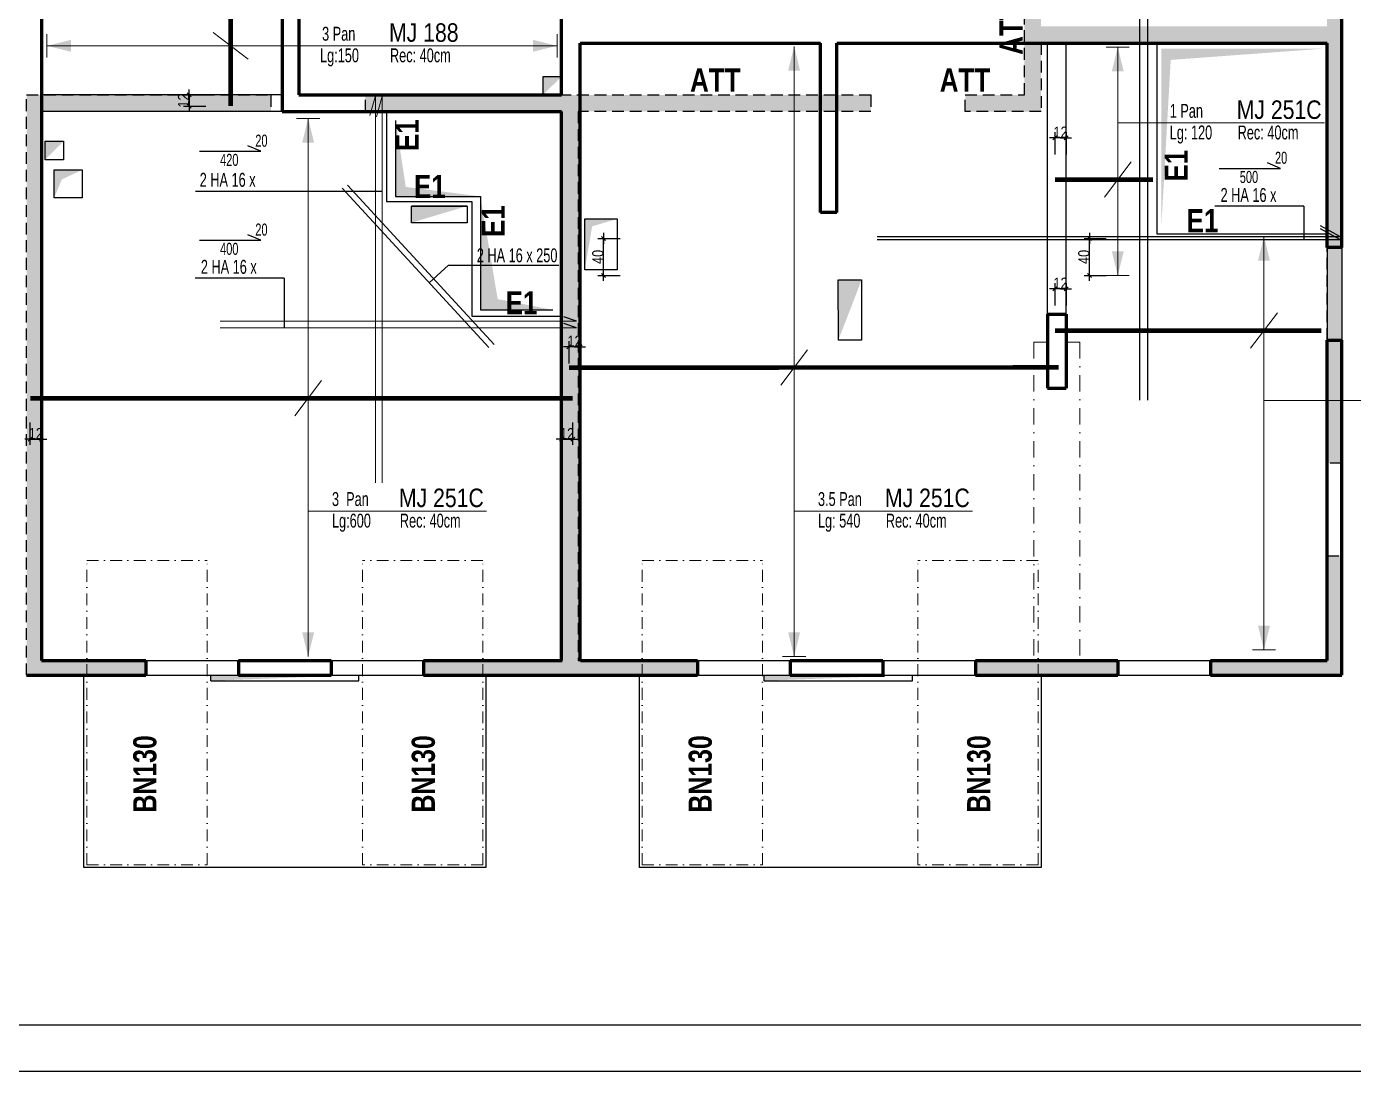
# Model space of a CAD drawing. Header units: millimetres. Extents: x 10483 to 17848, y -43633 to -39433.
# Drawn here: x 13319 to 14753, y -43633 to -42504 of the extents above; entities that cross this region are included whole.
import ezdxf
from ezdxf.enums import TextEntityAlignment as Align

# ---------------------------------------------------------------- set-up
doc = ezdxf.new("R2010")
doc.units = ezdxf.units.MM
doc.linetypes.add('CACHEX2', pattern=[19.05, 12.7, -6.35])
doc.linetypes.add('TIRETPTX2', pattern=[50.8, 25.4, -12.7, 0, -12.7])
for name, color, linetype in [('01-Cad  2', 1, 'Continuous'), ('01_ARMA_INF', 50, 'Continuous'), ('01_linteaux', 2, 'Continuous'), ('01_murs_sup', 2, 'CACHEX2'), ('01_poch_murs', 253, 'Continuous'), ('01_resv', 32, 'Continuous'), ('01_texte', 230, 'Continuous'), ('AA_COTES', 2, 'Continuous')]:
    doc.layers.add(name, color=color, linetype=linetype)
doc.layers.add('01_murs_coup', color=5, linetype='Continuous', lineweight=60)
doc.layers.add('01_tram_axes', color=2, linetype='TIRETPTX2', lineweight=9)
doc.styles.add('impact', font='impact.ttf')
doc.styles.add('PATIO', font='ARIALN.TTF')
doc.styles.add('STYLE2', font='ARIALN.TTF')
doc.styles.add('Titre', font='ariblk.ttf')
doc.dimstyles.new('JB50res', dxfattribs={"dimscale": 0.1, "dimtxt": 120, "dimasz": 12, "dimexe": 0.1, "dimexo": 0.1, "dimgap": 0.09, "dimtad": 1, "dimdec": 1, "dimdsep": 46, "dimtxsty": 'STYLE2', "dimblk1": 'BOND_G', "dimblk2": 'BOND_D', "dimsah": 1, "dimcen": 1.5, "dimdle": 0.01, "dimse1": 1, "dimse2": 1, "dimclrd": 4, "dimclre": 2, "dimclrt": 6, "dimazin": 2, "dimtfac": 2.333333, "dimtdec": 1, "dimtix": 1, "dimtmove": 2, "dimatfit": 3, "dimldrblk": 'BOND_G', "dimfxl": 1, "dimtolj": 1, "dimtzin": 0, "dimarcsym": 0})

# ---------------------------------------------------------------- blocks, each defined once
blk = doc.blocks.new('BOND_G')
at = {"layer": 'AA_COTES', "color": 0}
for p, q in [((0, -5), (0, 15)), ((5, 0), (-5, 0)), ((1.8, 1.8), (-1.8, -1.8))]:
    blk.add_line(p, q, dxfattribs=at)
blk = doc.blocks.new('BOND_D')
at = {"layer": 'AA_COTES', "color": 0}
for p, q in [((5, 0), (-5, 0)), ((-1.8, -1.8), (1.8, 1.8)), ((0, 5), (0, -15))]:
    blk.add_line(p, q, dxfattribs=at)
blk = doc.blocks.new('*D5407')
at = {"layer": '01_resv', "color": 4, "lineweight": -2, "ltscale": 200, "transparency": 16777216}
for p, q in [((14428.9, -42787.5), (14427.7, -42787.5)), ((14442.1, -42787.5), (14430.1, -42787.5)), ((14443.3, -42787.5), (14444.5, -42787.5))]:
    blk.add_line(p, q, dxfattribs=at)
at = {"layer": 'Defpoints', "color": 0, "ltscale": 200, "transparency": 16777216}
for p in [(14430.1, -42787.5), (14430.1, -42832.8), (14442.1, -42846.2)]:
    blk.add_point(p, dxfattribs=at)
at = {"layer": '01_resv', "color": 4, "lineweight": -2, "ltscale": 200, "transparency": 16777216, "xscale": 1.2, "yscale": 1.2, "zscale": 1.2}
blk.add_blockref('BOND_D', (14430.1, -42787.5), dxfattribs=at)
at = {"layer": '01_resv', "color": 4, "lineweight": -2, "ltscale": 200, "transparency": 16777216, "xscale": 1.2, "yscale": 1.2, "zscale": 1.2, "rotation": 180}
blk.add_blockref('BOND_G', (14442.1, -42787.5), dxfattribs=at)
at = {"layer": '01_resv', "color": 6, "ltscale": 200, "transparency": 16777216, "insert": (14436.1, -42781.5), "char_height": 12, "attachment_point": 5, "style": 'STYLE2'}
blk.add_mtext('\\A1;12', dxfattribs=at)
blk = doc.blocks.new('*D5410')
at = {"layer": '01_resv', "color": 4, "lineweight": -2, "ltscale": 200, "transparency": 16777216}
for p, q in [((14428.9, -42624.3), (14427.7, -42624.3)), ((14442.1, -42624.3), (14430.1, -42624.3)), ((14443.3, -42624.3), (14444.5, -42624.3))]:
    blk.add_line(p, q, dxfattribs=at)
at = {"layer": 'Defpoints', "color": 0, "ltscale": 200, "transparency": 16777216}
for p in [(14430.1, -42624.3), (14430.1, -42669.6), (14442.1, -42683)]:
    blk.add_point(p, dxfattribs=at)
at = {"layer": '01_resv', "color": 4, "lineweight": -2, "ltscale": 200, "transparency": 16777216, "xscale": 1.2, "yscale": 1.2, "zscale": 1.2}
blk.add_blockref('BOND_D', (14430.1, -42624.3), dxfattribs=at)
at = {"layer": '01_resv', "color": 4, "lineweight": -2, "ltscale": 200, "transparency": 16777216, "xscale": 1.2, "yscale": 1.2, "zscale": 1.2, "rotation": 180}
blk.add_blockref('BOND_G', (14442.1, -42624.3), dxfattribs=at)
at = {"layer": '01_resv', "color": 6, "ltscale": 200, "transparency": 16777216, "insert": (14436.1, -42618.3), "char_height": 12, "attachment_point": 5, "style": 'STYLE2'}
blk.add_mtext('\\A1;12', dxfattribs=at)
blk = doc.blocks.new('*D5388')
at = {"layer": '01_resv', "color": 4, "lineweight": -2, "ltscale": 200, "transparency": 16777216}
blk.add_line((14467.5, -42771.9), (14467.5, -42734.3), dxfattribs=at)
at = {"layer": 'Defpoints', "color": 0, "ltscale": 200, "transparency": 16777216}
for p in [(14467.5, -42733.1), (14546.8, -42733.1), (14635.7, -42773.1)]:
    blk.add_point(p, dxfattribs=at)
at = {"layer": '01_resv', "color": 4, "lineweight": -2, "ltscale": 200, "transparency": 16777216, "xscale": 1.2, "yscale": 1.2, "zscale": 1.2}
for name, p, rotation in [('BOND_D', (14467.5, -42733.1), 90), ('BOND_G', (14467.5, -42773.1), 270)]:
    blk.add_blockref(name, p, dxfattribs=dict(at, rotation=rotation))
at = {"layer": '01_resv', "color": 6, "ltscale": 200, "transparency": 16777216, "insert": (14461.3, -42753.1), "char_height": 12, "attachment_point": 5, "rotation": 90, "style": 'STYLE2'}
blk.add_mtext('\\A1;40', dxfattribs=at)
blk = doc.blocks.new('*D5389')
at = {"layer": '01_resv', "color": 4, "lineweight": -2, "ltscale": 200, "transparency": 16777216}
blk.add_line((13942.4, -42771.9), (13942.4, -42734.3), dxfattribs=at)
at = {"layer": 'Defpoints', "color": 0, "ltscale": 200, "transparency": 16777216}
for p in [(13942.4, -42733.1), (14021.7, -42733.1), (14110.7, -42773.1)]:
    blk.add_point(p, dxfattribs=at)
at = {"layer": '01_resv', "color": 4, "lineweight": -2, "ltscale": 200, "transparency": 16777216, "xscale": 1.2, "yscale": 1.2, "zscale": 1.2}
for name, p, rotation in [('BOND_D', (13942.4, -42733.1), 90), ('BOND_G', (13942.4, -42773.1), 270)]:
    blk.add_blockref(name, p, dxfattribs=dict(at, rotation=rotation))
at = {"layer": '01_resv', "color": 6, "ltscale": 200, "transparency": 16777216, "insert": (13936.3, -42753.1), "char_height": 12, "attachment_point": 5, "rotation": 90, "style": 'STYLE2'}
blk.add_mtext('\\A1;40', dxfattribs=at)
blk = doc.blocks.new('*D5390')
at = {"layer": '01_resv', "color": 4, "lineweight": -2, "ltscale": 200, "transparency": 16777216}
for p, q in [((13903.9, -42850.2), (13902.7, -42850.2)), ((13917.1, -42850.2), (13905.1, -42850.2)), ((13918.3, -42850.2), (13919.5, -42850.2))]:
    blk.add_line(p, q, dxfattribs=at)
at = {"layer": 'Defpoints', "color": 0, "ltscale": 200, "transparency": 16777216}
for p in [(13905.1, -42850.2), (13905.1, -42869), (13917.1, -42867)]:
    blk.add_point(p, dxfattribs=at)
at = {"layer": '01_resv', "color": 4, "lineweight": -2, "ltscale": 200, "transparency": 16777216, "xscale": 1.2, "yscale": 1.2, "zscale": 1.2}
blk.add_blockref('BOND_D', (13905.1, -42850.2), dxfattribs=at)
at = {"layer": '01_resv', "color": 4, "lineweight": -2, "ltscale": 200, "transparency": 16777216, "xscale": 1.2, "yscale": 1.2, "zscale": 1.2, "rotation": 180}
blk.add_blockref('BOND_G', (13917.1, -42850.2), dxfattribs=at)
at = {"layer": '01_resv', "color": 6, "ltscale": 200, "transparency": 16777216, "insert": (13911.1, -42844.1), "char_height": 12, "attachment_point": 5, "style": 'STYLE2'}
blk.add_mtext('\\A1;12', dxfattribs=at)
blk = doc.blocks.new('*D5411')
at = {"layer": '01_resv', "color": 4, "lineweight": -2, "ltscale": 200, "transparency": 16777216}
for p, q in [((13895.9, -42950.1), (13894.7, -42950.1)), ((13897.1, -42950.1), (13909.1, -42950.1)), ((13910.3, -42950.1), (13911.5, -42950.1))]:
    blk.add_line(p, q, dxfattribs=at)
at = {"layer": 'Defpoints', "color": 0, "ltscale": 200, "transparency": 16777216}
for p in [(13897.1, -42916.6), (13909.1, -42905.8), (13909.1, -42950.1)]:
    blk.add_point(p, dxfattribs=at)
at = {"layer": '01_resv', "color": 4, "lineweight": -2, "ltscale": 200, "transparency": 16777216, "xscale": 1.2, "yscale": 1.2, "zscale": 1.2}
blk.add_blockref('BOND_G', (13897.1, -42950.1), dxfattribs=at)
at = {"layer": '01_resv', "color": 4, "lineweight": -2, "ltscale": 200, "transparency": 16777216, "xscale": 1.2, "yscale": 1.2, "zscale": 1.2, "rotation": 180}
blk.add_blockref('BOND_D', (13909.1, -42950.1), dxfattribs=at)
at = {"layer": '01_resv', "color": 6, "ltscale": 200, "transparency": 16777216, "insert": (13903.1, -42944.1), "char_height": 12, "attachment_point": 5, "style": 'STYLE2'}
blk.add_mtext('\\A1;12', dxfattribs=at)
blk = doc.blocks.new('*D5412')
at = {"layer": '01_resv', "color": 4, "lineweight": -2, "ltscale": 200, "transparency": 16777216}
for p, q in [((13321.9, -42950.1), (13320.7, -42950.1)), ((13323.1, -42950.1), (13335.1, -42950.1)), ((13336.3, -42950.1), (13337.5, -42950.1))]:
    blk.add_line(p, q, dxfattribs=at)
at = {"layer": 'Defpoints', "color": 0, "ltscale": 200, "transparency": 16777216}
for p in [(13323.1, -42905.9), (13335.1, -42928.1), (13335.1, -42950.1)]:
    blk.add_point(p, dxfattribs=at)
at = {"layer": '01_resv', "color": 4, "lineweight": -2, "ltscale": 200, "transparency": 16777216, "xscale": 1.2, "yscale": 1.2, "zscale": 1.2}
blk.add_blockref('BOND_G', (13323.1, -42950.1), dxfattribs=at)
at = {"layer": '01_resv', "color": 4, "lineweight": -2, "ltscale": 200, "transparency": 16777216, "xscale": 1.2, "yscale": 1.2, "zscale": 1.2, "rotation": 180}
blk.add_blockref('BOND_D', (13335.1, -42950.1), dxfattribs=at)
at = {"layer": '01_resv', "color": 6, "ltscale": 200, "transparency": 16777216, "insert": (13329.1, -42944), "char_height": 12, "attachment_point": 5, "style": 'STYLE2'}
blk.add_mtext('\\A1;12', dxfattribs=at)
blk = doc.blocks.new('*D5392')
at = {"layer": '01_resv', "color": 4, "lineweight": -2, "ltscale": 200, "transparency": 16777216}
for p, q in [((13494.7, -42576.9), (13494.7, -42575.7)), ((13494.7, -42578.1), (13494.7, -42590.1)), ((13494.7, -42591.3), (13494.7, -42592.5))]:
    blk.add_line(p, q, dxfattribs=at)
at = {"layer": 'Defpoints', "color": 0, "ltscale": 200, "transparency": 16777216}
for p in [(13503.4, -42578.1), (13494.7, -42590.1), (13533.1, -42590.1)]:
    blk.add_point(p, dxfattribs=at)
at = {"layer": '01_resv', "color": 4, "lineweight": -2, "ltscale": 200, "transparency": 16777216, "xscale": 1.2, "yscale": 1.2, "zscale": 1.2}
for name, p, rotation in [('BOND_G', (13494.7, -42578.1), 270), ('BOND_D', (13494.7, -42590.1), 90)]:
    blk.add_blockref(name, p, dxfattribs=dict(at, rotation=rotation))
at = {"layer": '01_resv', "color": 6, "ltscale": 200, "transparency": 16777216, "insert": (13488.7, -42584.1), "char_height": 12, "attachment_point": 5, "rotation": 90, "style": 'STYLE2'}
blk.add_mtext('\\A1;12', dxfattribs=at)

msp = doc.modelspace()

# ---------------------------------------------------------------- hatches: boundary and pattern name
at = {"layer": '01_murs_sup', "ltscale": 200}
h = msp.add_hatch(dxfattribs=at)
h.set_pattern_fill('DASH', color=256, scale=2.5, angle=135)
h.set_pattern_definition([(135, (-1339.371, 5604.787), (-11.2253202, 9e-16), [7.9375, -7.9375])])
h.paths.add_polyline_path([(13583.16, -42430.06), (13335.12, -42430.06), (13335.12, -41837.05), (13451.12, -41837.05), (13451.12, -41821.05), (13319.12, -41821.05), (13319.12, -42448.06), (13583.16, -42448.01)])
h.paths.add_polyline_path([(14740.12, -42050.05), (14724.12, -42050.05), (14724.12, -42504.05), (14415.12, -42504.05), (14415.12, -42430.05), (14333.12, -42430.05), (14333.12, -42448.01), (14397.12, -42448.06), (14397.12, -42578.05), (14333.12, -42578.05), (14333.12, -42596.01), (14415.12, -42596.05), (14415.12, -42522.05), (14724.12, -42522.05), (14724.12, -42976.07), (14740.12, -42976.07)])
h.paths.add_polyline_path([(14231.12, -42578.05), (13685.12, -42578.1), (13685.12, -42596.01), (13897.12, -42596.05), (13897.12, -43189.05), (13748.12, -43189.05), (13748.12, -43205.05), (14044.12, -43205.05), (14044.12, -43189.05), (13915.12, -43189.05), (13915.12, -42595.92), (14231.12, -42595.92)])
h.paths.add_polyline_path([(13583.12, -42578.05), (13319.12, -42578.05), (13319.12, -43205.05), (13448.12, -43205.05), (13448.12, -43189.05), (13335.12, -43189.05), (13335.12, -42596.05), (13583.12, -42596.05)])
h.paths.add_polyline_path([(14498.12, -43189.05), (14344.12, -43189.05), (14344.12, -43205.05), (14498.12, -43205.05)])
h.paths.add_polyline_path([(14740.12, -43076.07), (14724.12, -43076.07), (14724.12, -43189.05), (14598.12, -43189.05), (14598.12, -43205.05), (14740.12, -43205.05)])
h.paths.add_polyline_path([(14740.12, -41821.05), (14571.12, -41821.05), (14571.12, -41837.05), (14724.12, -41837.05), (14724.12, -41950.05), (14740.12, -41950.05)])
h.paths.add_polyline_path([(14271.12, -41821.05), (14111.12, -41821.05), (14111.12, -41837.05), (14271.12, -41837.05)])

# ---------------------------------------------------------------- linework, layer by layer
at = {"layer": '01-Cad  2'}
for p, q in [((16798.3, -43583.32, 0.01), (10533.45, -43583.32, -0.3)), ((16798.3, -43633.32, 0.01), (10483.45, -43633.32, -0.3))]:
    msp.add_line(p, q, dxfattribs=at)
at = {"layer": '01_ARMA_INF', "linetype": 'Continuous', "lineweight": 0, "const_width": 5, "flags": 128}
for points in [[(13539.69, -42590.05), (13539.59, -42436.05)], [(14535.89, -42669.49), (14430.12, -42669.57)], [(14717.78, -42832.71), (14430.12, -42832.79)], [(14434.12, -42872.56), (13905.12, -42872.65)], [(13909.12, -42905.77), (13323.12, -42905.86)]]:
    msp.add_lwpolyline(points, dxfattribs=at)
at = {"layer": '01_linteaux', "ltscale": 0.1}
for p, q in [((14422.12, -42815.05), (14422.12, -42522.05)), ((14442.12, -42815.05), (14442.12, -42522.05)), ((14540.12, -42522.05), (14540.12, -42728.05)), ((13595.12, -42578.05), (13335.12, -42578.05)), ((13595.12, -42596.05), (13335.12, -42596.05)), ((13708.12, -42596.09), (13708.12, -42693.09)), ((13708.12, -42693.09), (13800.12, -42693.09)), ((13800.12, -42693.09), (13800.12, -42817.09)), ((14540.12, -42728.05), (14724.12, -42728.05)), ((14724.12, -42743.05), (14724.12, -42843.05)), ((14740.12, -42743.05), (14740.12, -42843.05)), ((13800.12, -42817.09), (13897.16, -42817.09)), ((13448.12, -43189.05), (13548.12, -43189.05)), ((13648.12, -43189.05), (13748.12, -43189.05)), ((14044.12, -43189.05), (14144.12, -43189.05)), ((14244.12, -43189.05), (14344.12, -43189.05)), ((14498.12, -43189.05), (14598.12, -43189.05)), ((13381.12, -43413.05), (13381.12, -43205.05)), ((13448.12, -43205.05), (13548.12, -43205.05)), ((13518.12, -43211.05), (13518.12, -43205.05)), ((13518.12, -43211.05), (13678.12, -43211.05)), ((13648.12, -43205.05), (13748.12, -43205.05)), ((13678.12, -43211.05), (13678.12, -43205.05)), ((13815.12, -43205.05), (13815.12, -43413.05)), ((13981.12, -43413.05), (13981.12, -43205.05)), ((14044.12, -43205.05), (14144.12, -43205.05)), ((14116.12, -43211.05), (14116.12, -43205.05)), ((14116.12, -43211.05), (14276.12, -43211.05)), ((14245.65, -43205.05), (14145.65, -43205.05)), ((14244.12, -43205.05), (14344.12, -43205.05)), ((14276.12, -43211.05), (14276.12, -43205.05)), ((14415.12, -43205.05), (14415.12, -43413.05)), ((14498.12, -43205.05), (14598.12, -43205.05)), ((13815.12, -43413.05), (13381.12, -43413.05)), ((14415.12, -43413.05), (13981.12, -43413.05))]:
    msp.add_line(p, q, dxfattribs=at)
for points in [[(13518.12, -43211.05), (13518.12, -43205.05), (13678.12, -43205.05)], [(14116.12, -43211.05), (14116.12, -43205.05), (14276.12, -43205.05)]]:
    msp.add_solid(points, dxfattribs=at)
at = {"layer": '01_murs_coup', "ltscale": 0.1}
for p, q in [((13897.12, -42578.05), (13897.12, -41837.05)), ((14740.12, -42743.05), (14740.12, -42283.05)), ((13613.12, -42430.05), (13613.12, -42578.05)), ((13335.12, -42448.05), (13335.12, -43189.05)), ((13595.12, -42448.05), (13595.12, -42596.05)), ((13917.12, -42522.05), (14176.64, -42522.05)), ((13917.12, -43189.05), (13917.12, -42522.05)), ((14176.64, -42705.05), (14176.64, -42522.05)), ((14194.64, -42522.05), (14724.12, -42522.05)), ((14194.64, -42705.05), (14194.64, -42522.05)), ((14724.12, -42743.05), (14724.12, -42522.05)), ((13613.12, -42578.05), (13897.12, -42578.05)), ((13595.12, -42596.05), (13897.12, -42596.05)), ((13897.12, -43189.05), (13897.12, -42596.05)), ((14194.64, -42705.05), (14176.64, -42705.05)), ((14740.12, -42743.05), (14724.12, -42743.05)), ((14422.12, -42815.05), (14422.12, -42895.05)), ((14422.12, -42815.05), (14442.12, -42815.05)), ((14442.12, -42815.05), (14442.12, -42895.05)), ((14724.12, -43189.05), (14724.12, -42843.05)), ((14724.12, -42843.05), (14740.12, -42843.05)), ((14740.12, -43205.05), (14740.12, -42843.05)), ((14422.12, -42895.05), (14442.12, -42895.05)), ((13335.12, -43189.05), (13448.12, -43189.05)), ((13448.12, -43189.05), (13448.12, -43205.05)), ((13548.12, -43189.05), (13648.12, -43189.05)), ((13548.12, -43189.05), (13548.12, -43205.05)), ((13648.12, -43189.05), (13648.12, -43205.05)), ((13748.12, -43189.05), (13897.64, -43189.05)), ((13748.12, -43189.05), (13748.12, -43205.05)), ((13917.64, -43189.05), (14044.12, -43189.05)), ((14044.12, -43189.05), (14044.12, -43205.05)), ((14144.12, -43189.05), (14244.12, -43189.05)), ((14144.12, -43189.05), (14144.12, -43205.05)), ((14244.12, -43189.05), (14244.12, -43205.05)), ((14344.12, -43189.05), (14498.12, -43189.05)), ((14344.12, -43189.05), (14344.12, -43205.05)), ((14498.12, -43189.05), (14498.12, -43205.05)), ((14598.12, -43189.05), (14724.12, -43189.05)), ((14598.12, -43189.05), (14598.12, -43205.05)), ((13319.12, -43205.05), (13448.12, -43205.05)), ((13548.12, -43205.05), (13648.12, -43205.05)), ((13748.12, -43205.05), (14044.12, -43205.05)), ((14144.12, -43205.05), (14244.12, -43205.05)), ((14146.12, -43205.05), (14246.12, -43205.05)), ((14344.12, -43205.05), (14498.12, -43205.05)), ((14598.12, -43205.05), (14740.12, -43205.05))]:
    msp.add_line(p, q, dxfattribs=at)
at = {"layer": '01_murs_sup'}
for p, q in [((14740.12, -42050.05), (14740.12, -42976.07)), ((14397.12, -42578.05), (14397.12, -42448.06)), ((14724.12, -42522.05), (14415.12, -42522.05)), ((14415.12, -42522.05), (14415.12, -42596.05)), ((14724.12, -42976.07), (14724.12, -42522.05)), ((13319.12, -42578.05), (13583.12, -42578.05)), ((13319.12, -43205.05), (13319.12, -42578.05)), ((13583.12, -42578.05), (13583.12, -42596.05)), ((13685.12, -42578.1), (14231.12, -42578.05)), ((13685.12, -42596.01), (13685.12, -42578.05)), ((14231.12, -42578.05), (14231.12, -42595.92)), ((14333.12, -42596.01), (14333.12, -42578.05)), ((14333.12, -42578.05), (14397.12, -42578.05)), ((13583.12, -42596.05), (13335.12, -42596.05)), ((13335.12, -42596.05), (13335.12, -43189.05)), ((13897.12, -42596.05), (13685.12, -42596.01)), ((13897.12, -43189.05), (13897.12, -42596.05)), ((14231.12, -42595.92), (13915.12, -42595.92)), ((13915.12, -42595.92), (13915.12, -43189.05)), ((14415.12, -42596.05), (14333.12, -42596.01)), ((14740.12, -42976.07), (14724.12, -42976.07)), ((14724.12, -43076.07), (14740.12, -43076.07)), ((14724.12, -43189.05), (14724.12, -43076.07)), ((14740.12, -43076.07), (14740.12, -43205.05)), ((13335.12, -43189.05), (13448.12, -43189.05)), ((13448.12, -43189.05), (13448.12, -43205.05)), ((13748.12, -43205.05), (13748.12, -43189.05)), ((13748.12, -43189.05), (13897.12, -43189.05)), ((13915.12, -43189.05), (14044.12, -43189.05)), ((14044.12, -43189.05), (14044.12, -43205.05)), ((14344.12, -43189.05), (14498.12, -43189.05)), ((14344.12, -43205.05), (14344.12, -43189.05)), ((14498.12, -43189.05), (14498.12, -43205.05)), ((14598.12, -43205.05), (14598.12, -43189.05)), ((14598.12, -43189.05), (14724.12, -43189.05)), ((13448.12, -43205.05), (13319.12, -43205.05)), ((14044.12, -43205.05), (13748.12, -43205.05)), ((14498.12, -43205.05), (14344.12, -43205.05)), ((14740.12, -43205.05), (14598.12, -43205.05))]:
    msp.add_line(p, q, dxfattribs=at)
at = {"layer": '01_poch_murs', "ltscale": 200}
for p, q in [((13717.85, -42605.53), (13717.85, -42687.65)), ((13717.85, -42687.65), (13809.39, -42687.65)), ((13809.39, -42687.65), (13809.39, -42810.34)), ((13809.39, -42810.34), (13887.71, -42810.34))]:
    msp.add_line(p, q, dxfattribs=at)
for points in [[(14544.9, -42722.07), (14544.9, -42528.1), (14555.15, -42540.24)], [(14544.9, -42528.1), (14719.24, -42528.1), (14555.15, -42540.24)], [(13717.85, -42605.53), (13717.85, -42687.65), (13728.79, -42677.43)], [(13717.85, -42687.65), (13809.39, -42687.65), (13728.79, -42677.43)], [(13809.39, -42687.65), (13809.39, -42810.34), (13828.07, -42798.66)], [(13809.39, -42810.34), (13887.71, -42810.34), (13828.07, -42798.66)]]:
    msp.add_solid(points, dxfattribs=at)
at = {"layer": '01_resv', "ltscale": 200}
for p, q in [((13877.08, -42558.02), (13897.18, -42558.02)), ((13877.08, -42578.02), (13877.08, -42558.02)), ((13897.18, -42558.02), (13897.18, -42578.02)), ((13897.18, -42578.02), (13877.08, -42578.02)), ((13339.12, -42648.06), (13339.12, -42628.06)), ((13339.12, -42628.06), (13359.12, -42628.06)), ((13359.12, -42628.06), (13359.12, -42648.06)), ((13359.12, -42648.06), (13339.12, -42648.06)), ((13349.11, -42689.1), (13349.11, -42659.1)), ((13349.11, -42659.1), (13379.11, -42659.1)), ((13379.11, -42659.1), (13379.11, -42689.1)), ((13379.11, -42689.1), (13349.11, -42689.1)), ((13735.02, -42716.09), (13735.11, -42698.09)), ((13735.11, -42698.09), (13795.12, -42698.09)), ((13795.12, -42698.09), (13735.11, -42698.09)), ((13795.12, -42698.09), (13795.12, -42716.09)), ((13795.12, -42716.09), (13735.02, -42716.09)), ((13922.11, -42712.05), (13957.11, -42712.05)), ((13922.11, -42767.05), (13922.11, -42712.05)), ((13957.11, -42712.05), (13957.11, -42767.05)), ((13957.11, -42767.05), (13922.11, -42767.05)), ((14196.13, -42842.95), (14195.95, -42778)), ((14196.13, -42778), (14221.16, -42778.02)), ((14221.16, -42778.02), (14221.16, -42843.04)), ((14221.16, -42843.04), (14196.13, -42842.95))]:
    msp.add_line(p, q, dxfattribs=at)
for points in [[(13877.08, -42578.02), (13877.08, -42558.02), (13897.18, -42558.02)], [(13339.12, -42648.06), (13339.12, -42628.06), (13359.12, -42628.06)], [(13349.11, -42689.1), (13349.11, -42659.1), (13357.23, -42669.32)], [(13349.11, -42659.1), (13379.11, -42659.1), (13357.23, -42669.32)], [(13735.11, -42716.09), (13735.11, -42698.09), (13795.12, -42698.09)], [(13922.11, -42767.05), (13922.11, -42712.05), (13930.14, -42720.04)], [(13922.11, -42712.05), (13957.11, -42712.05), (13930.14, -42720.04)], [(14196.13, -42842.95), (14196.13, -42778), (14221.16, -42778.09)]]:
    msp.add_solid(points, dxfattribs=at)
at = {"layer": '01_texte', "ltscale": 200}
for p, q in [((14521.59, -42118.05), (14521.59, -42908.05)), ((14530.01, -42118.05), (14530.01, -42908.05)), ((13660.12, -42678.79), (13818.59, -42850.96)), ((13665.81, -42675.54), (13824.27, -42847.71)), ((14699.08, -42698.36), (14699.08, -42734.2)), ((14237.87, -42730.93), (14737.87, -42730.93)), ((14737.87, -42730.93), (14717.12, -42719.57)), ((14737.87, -42734.2), (14717.12, -42722.84)), ((14237.87, -42734.2), (14737.87, -42734.2)), ((13774.86, -42761.84), (13754.12, -42780.92)), ((13597.52, -42776), (13597.52, -42829.78)), ((13913.13, -42822.4), (13899.56, -42817.71)), ((13913.13, -42829.77), (13899.56, -42825.09))]:
    msp.add_line(p, q, dxfattribs=at)
at = {"layer": '01_texte', "linetype": 'Continuous', "lineweight": 0}
for p, q in [((13341.15, -42512.48), (13341.15, -42537.44)), ((13520.63, -42510.45), (13558.7, -42539.46)), ((13892.17, -42512.48), (13892.17, -42537.44)), ((13341.15, -42524.96), (13892.17, -42524.96)), ((14148.32, -43184.92), (14148.32, -42525.7)), ((14485.48, -42526.54), (14510.44, -42526.54)), ((14497.96, -42773.15), (14497.96, -42526.54)), ((13696.24, -42578.9), (13690.13, -42600.33)), ((13696.26, -42997.05), (13696.24, -42578.9)), ((13703.21, -42579.26), (13697.1, -42601.85)), ((13703.23, -42997.05), (13703.21, -42579.26)), ((13610.84, -42603.54), (13635.8, -42603.54)), ((13623.32, -43184.92), (13623.32, -42603.54)), ((14497.96, -42608.29), (14721.14, -42608.29)), ((14483.46, -42688.55), (14512.47, -42650.48)), ((14643.39, -42731.14), (14668.35, -42731.14)), ((14655.87, -43177.82), (14655.87, -42731.14)), ((14485.48, -42773.15), (14510.44, -42773.15)), ((14641.37, -42851.75), (14670.38, -42813.68)), ((13528.12, -42822.4), (13913.13, -42822.4)), ((13528.12, -42829.78), (13913.13, -42829.77)), ((14133.82, -42891.61), (14162.83, -42853.54)), ((13608.82, -42924.82), (13637.83, -42886.75)), ((14655.87, -42908.08), (14931.35, -42908.08)), ((13623.32, -43027.77), (13816.1, -43027.77)), ((14148.32, -43027.77), (14341.1, -43027.77)), ((14135.84, -43184.92), (14160.8, -43184.92)), ((14643.39, -43177.82), (14668.35, -43177.82))]:
    msp.add_line(p, q, dxfattribs=at)
at = {"layer": '01_texte'}
for p, q in [((13506.03, -42638.92), (13572.11, -42638.92)), ((13572.11, -42638.92), (13558.29, -42633.09)), ((14607.58, -42657.4), (14673.67, -42657.4)), ((14673.67, -42657.4), (14659.85, -42651.57)), ((13572.11, -42735.04), (13558.29, -42729.21)), ((13506.03, -42735.04), (13572.11, -42735.04))]:
    msp.add_line(p, q, dxfattribs=at)
at = {"layer": '01_texte', "ltscale": 5}
for p, q in [((13501.52, -42681.97), (13703.21, -42681.97)), ((14699.08, -42698.36), (14602.82, -42698.36)), ((13774.86, -42761.84), (13894.18, -42761.84)), ((13597.52, -42776), (13501.26, -42776))]:
    msp.add_line(p, q, dxfattribs=at)
at = {"layer": '01_texte', "linetype": 'Continuous', "lineweight": 0}
for points in [[(13341.15, -42524.96), (13367.25, -42518.5), (13367.25, -42524.96)], [(13341.15, -42524.96), (13367.25, -42531.42), (13367.25, -42524.96)], [(13892.17, -42524.96), (13866.07, -42518.5), (13866.07, -42524.96)], [(13892.17, -42524.96), (13866.07, -42531.42), (13866.07, -42524.96)], [(14148.32, -42525.7), (14141.86, -42551.79), (14148.32, -42551.79)], [(14148.32, -42525.7), (14154.78, -42551.79), (14148.32, -42551.79)], [(14497.96, -42526.54), (14491.5, -42552.63), (14497.96, -42552.63)], [(14497.96, -42526.54), (14504.42, -42552.63), (14497.96, -42552.63)], [(13623.32, -42603.54), (13616.86, -42629.63), (13623.32, -42629.63)], [(13623.32, -42603.54), (13629.78, -42629.63), (13623.32, -42629.63)], [(14655.87, -42731.14), (14649.41, -42757.24), (14655.87, -42757.24)], [(14655.87, -42731.14), (14662.33, -42757.24), (14655.87, -42757.24)], [(14497.96, -42773.15), (14491.5, -42747.05), (14497.96, -42747.05)], [(14497.96, -42773.15), (14504.42, -42747.05), (14497.96, -42747.05)], [(13623.32, -43184.92), (13616.86, -43158.82), (13623.32, -43158.82)], [(13623.32, -43184.92), (13629.78, -43158.82), (13623.32, -43158.82)], [(14148.32, -43184.92), (14141.86, -43158.82), (14148.32, -43158.82)], [(14148.32, -43184.92), (14154.78, -43158.82), (14148.32, -43158.82)], [(14655.87, -43177.82), (14649.41, -43151.72), (14655.87, -43151.72)], [(14655.87, -43177.82), (14662.33, -43151.72), (14655.87, -43151.72)]]:
    msp.add_solid(points, dxfattribs=at)
at = {"layer": '01_tram_axes', "ltscale": 0.7}
for p, q in [((14407.12, -42845.05), (14422.12, -42845.05)), ((14407.12, -42845.05), (14407.12, -43189.05)), ((14442.12, -42845.05), (14457.12, -42845.05)), ((14457.12, -42845.05), (14457.12, -43189.05))]:
    msp.add_line(p, q, dxfattribs=at)
at = {"layer": '01_tram_axes', "ltscale": 0.5}
for p, q in [((13384.12, -43081.05), (13514.12, -43081.05)), ((13384.12, -43410.05), (13384.12, -43081.05)), ((13514.12, -43410.05), (13514.12, -43081.05)), ((13812.12, -43081.05), (13682.12, -43081.05)), ((13682.12, -43410.05), (13682.12, -43081.05)), ((13812.12, -43410.05), (13812.12, -43081.05)), ((13984.12, -43081.05), (14114.12, -43081.05)), ((13984.12, -43410.05), (13984.12, -43081.05)), ((14114.12, -43410.05), (14114.12, -43081.05)), ((14412.12, -43081.05), (14282.12, -43081.05)), ((14282.12, -43410.05), (14282.12, -43081.05)), ((14412.12, -43410.05), (14412.12, -43081.05)), ((13384.12, -43410.05), (13514.12, -43410.05)), ((13812.12, -43410.05), (13682.12, -43410.05)), ((13984.12, -43410.05), (14114.12, -43410.05)), ((14412.12, -43410.05), (14282.12, -43410.05))]:
    msp.add_line(p, q, dxfattribs=at)

# ---------------------------------------------------------------- texts
at = {"layer": '01_texte', "style": 'Titre', "width": 0.7}
for s, rotation, p in [('ATT ', 90, (14402.68, -42503.6)), ('ATT ', 0, (14067.04, -42581.91)), ('ATT ', 0, (14336.75, -42581.91)), ('E1', 90, (13750.27, -42621.56)), ('E1', 90, (14581.05, -42654.43)), ('E1', 0, (13754.86, -42697.05)), ('E1', 90, (13843.11, -42714.35)), ('E1', 0, (14589.5, -42733.95)), ('E1', 0, (13853.88, -42822.76))]:
    msp.add_text(s, height=25, rotation=rotation, dxfattribs=at).set_placement(p, align=Align.BOTTOM_CENTER)
at = {"layer": '01_texte', "ltscale": 5, "style": 'PATIO'}
for s, p in [('MJ 188', (13710.71, -42520.63)), ('MJ 251C', (14626.44, -42603.96)), ('MJ 251C', (13721.4, -43023.44)), ('MJ 251C', (14246.4, -43023.44))]:
    msp.add_text(s, height=20, dxfattribs=at).set_placement(p)
at = {"layer": '01_texte', "ltscale": 5, "style": 'PATIO', "width": 0.8}
for s, height, p in [('3 Pan', 15, (13638.38, -42519.42)), ('Lg:150', 15, (13636.17, -42542.76)), ('Rec: 40cm', 15, (13711.71, -42542.76)), ('1 Pan', 15, (14554.1, -42602.76)), ('Lg: 120', 15, (14554.1, -42626.09)), ('Rec: 40cm', 15, (14627.44, -42626.09)), ('20', 13, (13566.22, -42633.97)), ('420', 13, (13528.18, -42654.72)), ('20', 13, (14667.78, -42652.45)), ('2 HA 16 x', 15, (13506.2, -42677.27)), ('500', 13, (14629.74, -42673.2)), ('2 HA 16 x  ', 15, (14609, -42693.65)), ('20', 13, (13566.22, -42730.09)), ('400', 13, (13528.18, -42750.84)), ('2 HA 16 x 250', 15, (13805.53, -42758.87)), ('2 HA 16 x  ', 15, (13507.44, -42771.29)), ('3  Pan', 15, (13649.07, -43022.24)), ('3.5 Pan', 15, (14174.07, -43022.24)), ('Lg:600', 15, (13649.07, -43045.57)), ('Rec: 40cm', 15, (13722.4, -43045.57)), ('Lg: 540', 15, (14174.07, -43045.57)), ('Rec: 40cm', 15, (14247.4, -43045.57))]:
    msp.add_text(s, height=height, dxfattribs=at).set_placement(p)
at = {"layer": '01_texte', "style": 'impact'}
for p in [(13466.85, -43311.77), (13767.73, -43311.77), (14066.85, -43311.77), (14367.73, -43311.77)]:
    msp.add_text('BN130', height=25, rotation=90, dxfattribs=at).set_placement(p, align=Align.BOTTOM_CENTER)

# ---------------------------------------------------------------- dimensions: what is measured, and where the dimension line sits
at = {"layer": '01_resv', "ltscale": 200}
for base, p1, p2, picture, middle in [((13494.7, -42590.05), (13503.38, -42578.05), (13533.09, -42590.05), '*D5392', (13488.67, -42584.05)), ((13942.41, -42733.15), (14110.65, -42773.15), (14021.74, -42733.15), '*D5389', (13936.28, -42753.15)), ((14467.48, -42733.15), (14635.72, -42773.15), (14546.81, -42733.15), '*D5388', (14461.35, -42753.15))]:
    dim = msp.add_linear_dim(base=base, p1=p1, p2=p2, angle=90, dimstyle='JB50res', dxfattribs=at)
    dim.commit()
    dim.dimension.update_dxf_attribs({"geometry": picture, "text_midpoint": middle})
for base, p1, p2, picture, middle in [((14430.12, -42624.3), (14442.12, -42682.98), (14430.12, -42669.57), '*D5410', (14436.12, -42618.27)), ((14430.12, -42787.52), (14442.12, -42846.19), (14430.12, -42832.79), '*D5407', (14436.12, -42781.48)), ((13905.12, -42850.18), (13917.12, -42866.97), (13905.12, -42868.98), '*D5390', (13911.12, -42844.15)), ((13335.12, -42950.08), (13323.12, -42905.86), (13335.12, -42928.07), '*D5412', (13329.12, -42944.04)), ((13909.12, -42950.14), (13897.12, -42916.62), (13909.12, -42905.77), '*D5411', (13903.12, -42944.11))]:
    dim = msp.add_linear_dim(base=base, p1=p1, p2=p2, dimstyle='JB50res', dxfattribs=at)
    dim.commit()
    dim.dimension.update_dxf_attribs({"geometry": picture, "text_midpoint": middle})

doc.saveas('drawing.dxf')
